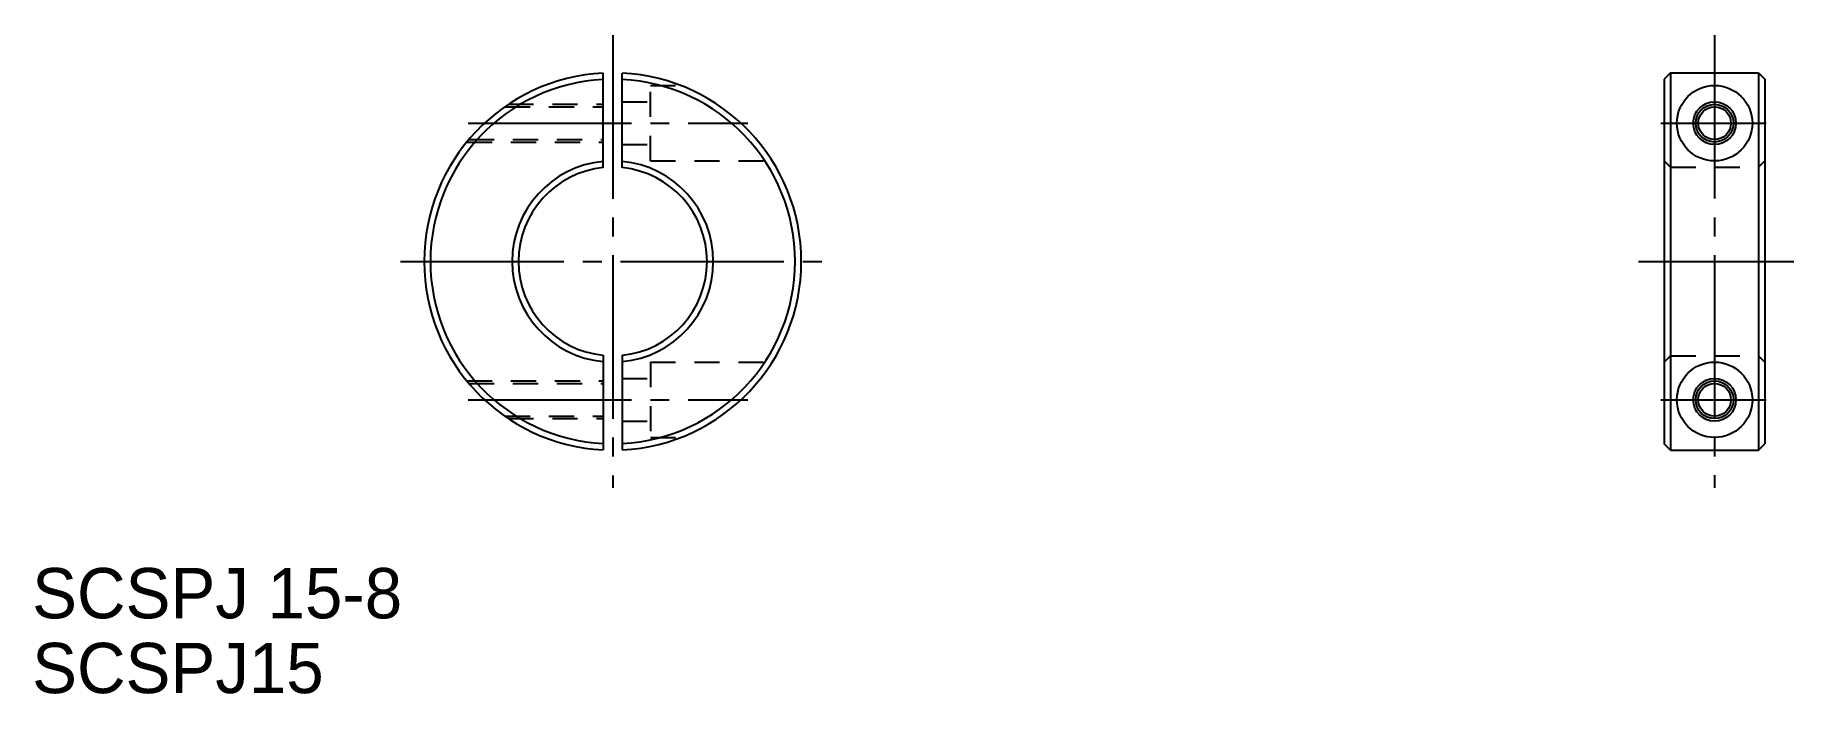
# Model space of a CAD drawing. Extents: x 72 to 212, y 196 to 248.
import ezdxf

# ---------------------------------------------------------------- set-up
doc = ezdxf.new("R2010")
doc.units = 0
doc.linetypes.add('CENTER', pattern=[17.5, 13, -1.5, 1.5, -1.5])
doc.linetypes.add('DASHED', pattern=[3.5, 2, -1.5])
doc.layers.get('0').update_dxf_attribs({"linetype": 'CONTINUOUS'})
doc.layers.add('CENTER', color=1, linetype='CENTER')

msp = doc.modelspace()

# ---------------------------------------------------------------- linework, layer by layer
at = {"color": 7, "linetype": 'CONTINUOUS'}
for p, q in [((117.67, 237.59), (117.67, 245.11)), ((119.17, 237.59), (119.17, 245.11)), ((202.56, 245.13), (202.06, 244.63)), ((202.56, 245.13), (202.56, 215.13)), ((202.56, 245.13), (209.56, 245.13)), ((209.56, 245.13), (209.56, 215.13)), ((209.56, 245.13), (210.06, 244.63)), ((202.06, 244.63), (202.06, 215.63)), ((210.06, 244.63), (210.06, 215.63)), ((117.67, 222.67), (117.67, 215.15)), ((119.17, 222.67), (119.17, 215.15)), ((202.56, 215.13), (202.06, 215.63)), ((209.56, 215.13), (210.06, 215.63)), ((202.56, 215.13), (209.56, 215.13))]:
    msp.add_line(p, q, dxfattribs=at)
at = {"color": 3, "linetype": 'DASHED'}
for p, q in [((121.42, 244.13), (123.81, 244.13)), ((121.42, 238.13), (121.42, 244.13)), ((109.84, 242.43), (117.67, 242.43)), ((110.13, 242.63), (117.67, 242.63)), ((119.17, 242.83), (121.42, 242.83)), ((106.82, 239.63), (117.67, 239.63)), ((106.98, 239.83), (117.67, 239.83)), ((119.17, 239.43), (121.42, 239.43)), ((121.42, 238.13), (131.11, 238.13)), ((202.06, 238.13), (202.56, 237.63)), ((209.56, 237.63), (210.06, 238.13)), ((202.56, 237.63), (209.56, 237.63)), ((202.06, 222.13), (202.56, 222.63)), ((202.56, 222.63), (209.56, 222.63)), ((209.56, 222.63), (210.06, 222.13)), ((121.42, 222.13), (121.42, 216.13)), ((121.42, 222.13), (131.11, 222.13)), ((106.82, 220.63), (117.67, 220.63)), ((106.98, 220.43), (117.67, 220.43)), ((119.17, 220.83), (121.42, 220.83)), ((109.84, 217.83), (117.67, 217.83)), ((110.13, 217.63), (117.67, 217.63)), ((119.17, 217.43), (121.42, 217.43)), ((121.42, 216.13), (123.81, 216.13))]:
    msp.add_line(p, q, dxfattribs=at)
for p, q in [((117.67, 220.29), (117.67, 220.29)), ((117.67, 218.16), (117.67, 218.16))]:
    msp.add_line(p, q)
at = {"color": 7, "linetype": 'CONTINUOUS'}
for centre, radius in [((206.06, 241.13), 3), ((206.06, 241.13), 1.7), ((206.06, 241.13), 1.3), ((206.06, 219.13), 3), ((206.06, 219.13), 1.7), ((206.06, 219.13), 1.3)]:
    msp.add_circle(centre, radius, dxfattribs=at)
at = {"color": 3, "linetype": 'CONTINUOUS'}
for centre in [(206.06, 241.13), (206.06, 219.13)]:
    msp.add_circle(centre, 1.5, dxfattribs=at)
for radius, start, end in [(15, 92.866, 267.134), (15, 272.866, 87.134), (14.5, 92.9649, 267.0351), (14.5, 272.9649, 87.0351)]:
    msp.add_arc((118.42, 230.13), radius, start, end)
at = {"color": 7, "linetype": 'CONTINUOUS'}
for radius, start, end in [(8, 95.3794, 264.6206), (8, 275.3794, 84.6206), (7.5, 95.7392, 264.2608), (7.5, 275.7392, 84.2608)]:
    msp.add_arc((118.42, 230.13), radius, start, end, dxfattribs=at)
at = {"layer": 'CENTER', "color": 1, "linetype": 'CENTER'}
for p, q in [((118.42, 248.12), (118.42, 212.13)), ((206.06, 248.13), (206.06, 212.13)), ((106.92, 241.13), (129.16, 241.13)), ((201.77, 241.13), (210.17, 241.13)), ((101.54, 230.13), (135.95, 230.13)), ((200, 230.13), (212.36, 230.13)), ((106.92, 219.13), (129.16, 219.13)), ((201.77, 219.13), (210.17, 219.13))]:
    msp.add_line(p, q, dxfattribs=at)

# ---------------------------------------------------------------- texts
for s, p in [('SCSPJ 15-8', (72.24, 201.75)), ('SCSPJ15', (72.24, 195.8))]:
    msp.add_text(s, height=4).set_placement(p)

doc.saveas('drawing.dxf')
